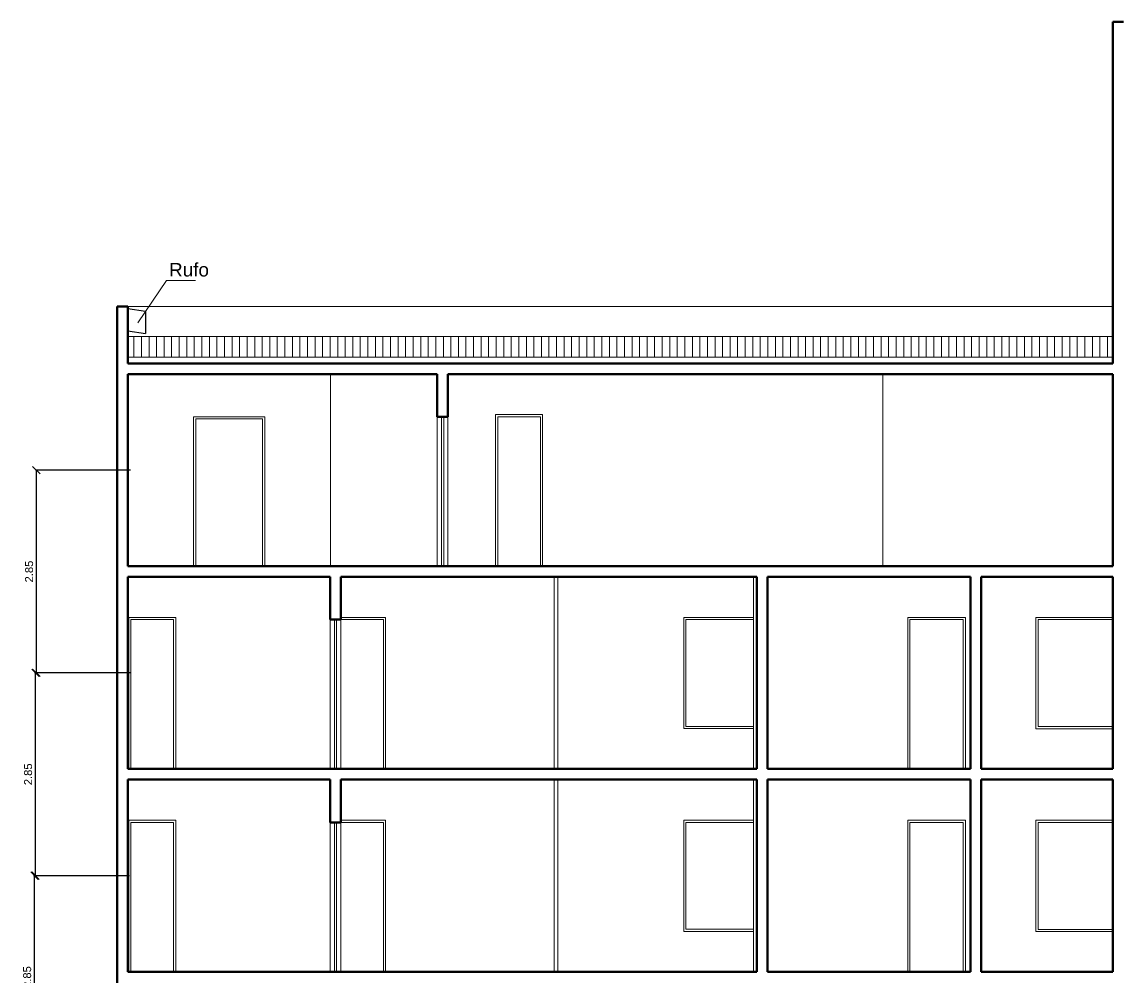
# Model space of a CAD drawing. Header units: millimetres. Extents: x 42 to 552, y 43 to 535.
# Drawn here: x 284.3 to 299.7, y 488.48 to 501.9 of the extents above; entities that cross this region are included whole.
import ezdxf
from ezdxf.enums import TextEntityAlignment as Align

# ---------------------------------------------------------------- set-up
doc = ezdxf.new("R2010")
doc.units = ezdxf.units.MM
doc.header["$LTSCALE"] = 0.75
doc.header["$MEASUREMENT"] = 0
for name, color, linetype, lineweight in [('Linhas', 7, 'Continuous', 15), ('Linhas finas', 7, 'Continuous', 0), ('Linhas grossas', 7, 'Continuous', 30), ('Paredes', 7, 'Continuous', 50)]:
    doc.layers.add(name, color=color, linetype=linetype, lineweight=lineweight)
doc.layers.add('Textos', color=144, linetype='Continuous')
doc.styles.get("Standard").update_dxf_attribs({"font": 'arial.ttf'})
doc.dimstyles.get("Standard").update_dxf_attribs({"dimtxt": 1.5, "dimasz": 1.4, "dimexe": 0.18, "dimexo": 0.0625, "dimgap": 0.6, "dimtad": 2, "dimzin": 0, "dimdsep": 46, "dimtxsty": 'Standard', "dimblk": 'OBLIQUE', "dimcen": 0.09, "dimadec": 0, "dimazin": 0, "dimtfac": 1, "dimtofl": 0, "dimtmove": 0, "dimatfit": 3, "dimfxl": 1, "dimtolj": 1, "dimtzin": 0, "dimarcsym": 0})

# ---------------------------------------------------------------- blocks, each defined once
blk = doc.blocks.new('_Oblique')
at = {"color": 0, "linetype": 'ByBlock', "lineweight": -2}
blk.add_line((-0.5, -0.5), (0.5, 0.5), dxfattribs=at)
blk = doc.blocks.new('*D308')
at = {"color": 0, "lineweight": -2, "transparency": 16777216}
for p, q in [((285.793, 489.901), (284.459, 489.901)), ((284.472, 487.051), (284.472, 489.901)), ((285.793, 487.051), (284.459, 487.051))]:
    blk.add_line(p, q, dxfattribs=at)
at = {"layer": 'Defpoints', "color": 0, "transparency": 16777216}
for p in [(284.472, 489.901), (285.798, 489.901), (285.798, 487.051)]:
    blk.add_point(p, dxfattribs=at)
at = {"color": 0, "lineweight": -2, "transparency": 16777216, "xscale": 0.105, "yscale": 0.105, "zscale": 0.105}
for p, rotation in [((284.472, 489.901), 90), ((284.472, 487.051), 270)]:
    blk.add_blockref('_Oblique', p, dxfattribs=dict(at, rotation=rotation))
at = {"color": 0, "transparency": 16777216, "insert": (284.37, 488.476), "char_height": 0.1125, "attachment_point": 5, "rotation": 90}
blk.add_mtext('\\A1;2.85', dxfattribs=at)
blk = doc.blocks.new('*D309')
at = {"color": 0, "lineweight": -2, "transparency": 16777216}
for p, q in [((285.806, 492.751), (284.472, 492.751)), ((284.486, 489.901), (284.486, 492.751)), ((285.806, 489.901), (284.472, 489.901))]:
    blk.add_line(p, q, dxfattribs=at)
at = {"layer": 'Defpoints', "color": 0, "transparency": 16777216}
for p in [(284.486, 492.751), (285.811, 492.751), (285.811, 489.901)]:
    blk.add_point(p, dxfattribs=at)
at = {"color": 0, "lineweight": -2, "transparency": 16777216, "xscale": 0.105, "yscale": 0.105, "zscale": 0.105}
for p, rotation in [((284.486, 492.751), 90), ((284.486, 489.901), 270)]:
    blk.add_blockref('_Oblique', p, dxfattribs=dict(at, rotation=rotation))
at = {"color": 0, "transparency": 16777216, "insert": (284.383, 491.326), "char_height": 0.1125, "attachment_point": 5, "rotation": 90}
blk.add_mtext('\\A1;2.85', dxfattribs=at)
blk = doc.blocks.new('*D310')
at = {"color": 0, "lineweight": -2, "transparency": 16777216}
for p, q in [((285.82, 495.601), (284.486, 495.601)), ((284.499, 492.751), (284.499, 495.601)), ((285.82, 492.751), (284.486, 492.751))]:
    blk.add_line(p, q, dxfattribs=at)
at = {"layer": 'Defpoints', "color": 0, "transparency": 16777216}
for p in [(284.499, 495.601), (285.825, 495.601), (285.825, 492.751)]:
    blk.add_point(p, dxfattribs=at)
at = {"color": 0, "lineweight": -2, "transparency": 16777216, "xscale": 0.105, "yscale": 0.105, "zscale": 0.105}
for p, rotation in [((284.499, 495.601), 90), ((284.499, 492.751), 270)]:
    blk.add_blockref('_Oblique', p, dxfattribs=dict(at, rotation=rotation))
at = {"color": 0, "transparency": 16777216, "insert": (284.397, 494.176), "char_height": 0.1125, "attachment_point": 5, "rotation": 90}
blk.add_mtext('\\A1;2.85', dxfattribs=at)

msp = doc.modelspace()

# ---------------------------------------------------------------- hatches: boundary and pattern name
at = {"layer": 'Linhas finas'}
h = msp.add_hatch(dxfattribs=at)
h.set_pattern_fill('JIS_WOOD', color=256, scale=0.15, angle=45)
h.set_pattern_definition([(90, (-795.57907, -742.92174), (-0.106066017, 2e-17), [])])
h.paths.add_polyline_path([(299.627, 497.191), (299.627, 497.481), (285.784, 497.481), (285.784, 497.191)])

# ---------------------------------------------------------------- linework, layer by layer
at = {"layer": 'Linhas'}
for p, q in [((285.784, 497.901), (299.627, 497.901)), ((285.784, 497.481), (299.627, 497.481)), ((299.627, 497.191), (285.784, 497.191)), ((288.634, 494.251), (288.634, 496.951)), ((296.396, 494.251), (296.396, 496.951)), ((286.709, 494.251), (286.709, 496.351)), ((286.709, 496.351), (287.709, 496.351)), ((286.739, 496.321), (287.679, 496.321)), ((286.739, 494.251), (286.739, 496.321)), ((287.679, 496.321), (287.679, 494.251)), ((287.709, 496.351), (287.709, 494.251)), ((290.954, 494.251), (290.954, 496.381)), ((290.954, 496.381), (291.614, 496.381)), ((290.984, 494.251), (290.984, 496.351)), ((290.984, 496.351), (291.584, 496.351)), ((291.584, 496.351), (291.584, 494.251)), ((291.614, 496.381), (291.614, 494.251)), ((291.776, 491.401), (291.776, 494.101)), ((286.457, 493.531), (285.797, 493.531)), ((285.797, 493.531), (285.797, 491.401)), ((286.427, 493.501), (285.827, 493.501)), ((285.827, 493.501), (285.827, 491.401)), ((286.427, 491.401), (286.427, 493.501)), ((286.457, 491.401), (286.457, 493.531)), ((289.407, 493.531), (288.777, 493.531)), ((289.377, 493.501), (288.777, 493.501)), ((288.777, 493.501), (288.777, 491.401)), ((289.377, 491.401), (289.377, 493.501)), ((289.407, 491.401), (289.407, 493.531)), ((293.597, 493.531), (294.577, 493.531)), ((293.597, 493.531), (293.597, 491.968)), ((293.627, 493.501), (294.577, 493.501)), ((293.627, 493.501), (293.627, 491.998)), ((296.747, 491.401), (296.747, 493.531)), ((296.747, 493.531), (297.557, 493.531)), ((296.777, 491.401), (296.777, 493.501)), ((296.777, 493.501), (297.527, 493.501)), ((297.527, 493.501), (297.527, 491.401)), ((297.557, 493.531), (297.557, 491.401)), ((294.577, 491.968), (293.597, 491.968)), ((294.577, 491.998), (293.627, 491.998)), ((291.776, 488.551), (291.776, 491.251)), ((286.457, 490.681), (285.797, 490.681)), ((285.797, 490.681), (285.797, 488.551)), ((286.427, 490.651), (285.827, 490.651)), ((285.827, 490.651), (285.827, 488.551)), ((286.427, 488.551), (286.427, 490.651)), ((286.457, 488.551), (286.457, 490.681)), ((289.407, 490.681), (288.777, 490.681)), ((289.377, 490.651), (288.777, 490.651)), ((288.777, 490.651), (288.777, 488.551)), ((289.377, 488.551), (289.377, 490.651)), ((289.407, 488.551), (289.407, 490.681)), ((293.597, 490.681), (294.577, 490.681)), ((293.597, 490.681), (293.597, 489.118)), ((293.627, 490.651), (294.577, 490.651)), ((293.627, 490.651), (293.627, 489.148)), ((296.747, 488.551), (296.747, 490.681)), ((296.747, 490.681), (297.557, 490.681)), ((296.777, 488.551), (296.777, 490.651)), ((296.777, 490.651), (297.527, 490.651)), ((297.527, 490.651), (297.527, 488.551)), ((297.557, 490.681), (297.557, 488.551)), ((294.577, 489.118), (293.597, 489.118)), ((294.577, 489.148), (293.627, 489.148))]:
    msp.add_line(p, q, dxfattribs=at)
for points in [[(298.547, 493.531), (299.627, 493.531), (299.627, 491.967), (298.547, 491.967)], [(298.577, 493.501), (299.627, 493.501), (299.627, 491.997), (298.577, 491.997)], [(298.547, 490.681), (299.627, 490.681), (299.627, 489.117), (298.547, 489.117)], [(298.577, 490.651), (299.627, 490.651), (299.627, 489.147), (298.577, 489.147)]]:
    msp.add_lwpolyline(points, close=True, dxfattribs=at)
at = {"layer": 'Linhas finas'}
for p, q in [((286.328, 498.266), (285.924, 497.674)), ((286.328, 498.266), (286.734, 498.266)), ((290.134, 496.351), (290.134, 494.251)), ((290.194, 496.351), (290.194, 494.251)), ((290.224, 496.351), (290.224, 494.251)), ((290.284, 496.351), (290.284, 494.251)), ((285.784, 494.101), (285.784, 491.401)), ((291.826, 491.401), (291.826, 494.101)), ((294.577, 491.401), (294.577, 494.101)), ((288.627, 493.501), (288.627, 491.401)), ((288.687, 493.501), (288.687, 491.401)), ((288.717, 493.501), (288.717, 491.401)), ((288.777, 493.501), (288.777, 491.401)), ((285.784, 491.251), (285.784, 488.551)), ((291.826, 488.551), (291.826, 491.251)), ((294.577, 488.551), (294.577, 491.251)), ((288.627, 490.651), (288.627, 488.551)), ((288.687, 490.651), (288.687, 488.551)), ((288.717, 490.651), (288.717, 488.551)), ((288.777, 490.651), (288.777, 488.551))]:
    msp.add_line(p, q, dxfattribs=at)
at = {"layer": 'Linhas grossas'}
for p, q in [((285.784, 497.873), (286.032, 497.838)), ((286.032, 497.838), (286.032, 497.524)), ((285.784, 497.559), (286.032, 497.524))]:
    msp.add_line(p, q, dxfattribs=at)
at = {"layer": 'Paredes'}
for p, q in [((299.627, 497.101), (299.627, 501.901)), ((299.627, 501.901), (299.777, 501.901)), ((285.634, 482.301), (285.634, 497.901)), ((285.634, 497.901), (285.784, 497.901)), ((285.784, 497.901), (285.784, 497.101)), ((285.784, 497.101), (299.627, 497.101)), ((285.784, 496.951), (290.134, 496.951)), ((285.784, 496.951), (285.784, 494.251)), ((290.134, 496.351), (290.134, 496.951)), ((290.284, 496.951), (299.627, 496.951)), ((290.284, 496.951), (290.284, 496.351)), ((299.627, 494.251), (299.627, 496.951)), ((290.134, 496.351), (290.284, 496.351)), ((285.784, 494.251), (299.627, 494.251)), ((285.784, 494.101), (288.627, 494.101)), ((285.784, 494.101), (285.784, 491.401)), ((288.627, 493.501), (288.627, 494.101)), ((288.777, 494.101), (294.627, 494.101)), ((288.777, 494.101), (288.777, 493.501)), ((294.627, 491.401), (294.627, 494.101)), ((294.777, 494.101), (297.627, 494.101)), ((294.777, 494.101), (294.777, 491.401)), ((297.627, 491.401), (297.627, 494.101)), ((297.777, 494.101), (299.627, 494.101)), ((297.777, 494.101), (297.777, 491.401)), ((299.627, 491.401), (299.627, 494.101)), ((288.627, 493.501), (288.777, 493.501)), ((285.784, 491.401), (294.627, 491.401)), ((294.777, 491.401), (297.627, 491.401)), ((297.777, 491.401), (299.627, 491.401)), ((285.784, 491.251), (288.627, 491.251)), ((285.784, 491.251), (285.784, 488.551)), ((288.627, 490.651), (288.627, 491.251)), ((288.777, 491.251), (294.627, 491.251)), ((288.777, 491.251), (288.777, 490.651)), ((294.627, 488.551), (294.627, 491.251)), ((294.777, 491.251), (297.627, 491.251)), ((294.777, 491.251), (294.777, 488.551)), ((297.627, 488.551), (297.627, 491.251)), ((297.777, 491.251), (299.627, 491.251)), ((297.777, 491.251), (297.777, 488.551)), ((299.627, 488.551), (299.627, 491.251)), ((288.627, 490.651), (288.777, 490.651)), ((285.784, 488.551), (294.627, 488.551)), ((294.777, 488.551), (297.627, 488.551)), ((297.777, 488.551), (299.627, 488.551))]:
    msp.add_line(p, q, dxfattribs=at)

# ---------------------------------------------------------------- texts
at = {"layer": 'Textos'}
msp.add_text('Rufo', height=0.19, dxfattribs=at).set_placement((286.644, 498.323), align=Align.CENTER)

# ---------------------------------------------------------------- dimensions: what is measured, and where the dimension line sits
for base, p1, p2, picture, middle in [((284.499, 495.601), (285.825, 492.751), (285.825, 495.601), '*D310', (284.397, 494.176)), ((284.486, 492.751), (285.811, 489.901), (285.811, 492.751), '*D309', (284.383, 491.326)), ((284.472, 489.901), (285.798, 487.051), (285.798, 489.901), '*D308', (284.37, 488.476))]:
    dim = msp.add_linear_dim(base=base, p1=p1, p2=p2, angle=90, dimstyle='Standard', override={"dimscale": 0.075})
    dim.commit()
    dim.dimension.update_dxf_attribs({"geometry": picture, "text_midpoint": middle})

doc.saveas('drawing.dxf')
